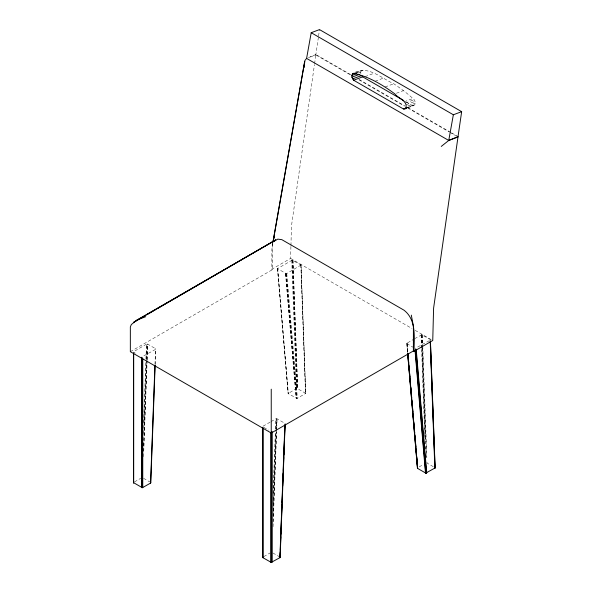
<?xml version="1.0" encoding="UTF-8"?>
<svg xmlns="http://www.w3.org/2000/svg" width="592" height="592" viewBox="0 0 592 592"><rect width="100%" height="100%" fill="white"/><g stroke="black" fill="none" stroke-linecap="round" stroke-linejoin="round"><path stroke-width="0.44" stroke-dasharray="2.96 2.22" d="M301.062 265.024L286.38 273.763L277.485 268.627L292.167 260.154L301.062 265.024L305.746 393.399L296.999 398.446L288.112 393.576L277.485 268.627M305.746 393.399L296.858 388.263L288.112 393.576M407.607 352.736L406.822 343.301L414.082 339.016M272.779 243.031L271.883 249.543L271.861 269.256L290.605 258.43L290.924 246.435M290.946 245.51L291.449 226.129L314.47 64.565M143.575 422.533L145.817 362.6M145.95 358.907L146.505 344.152L147.756 344.152L155.755 348.829L155.563 349.384L141.902 356.909M143.56 433.462L146.209 362.467M146.35 358.774L146.897 344.026M143.567 445.45L146.735 360.617M146.772 359.699L147.356 344.026M143.575 451.037L146.949 360.669M146.986 359.751L147.571 344.07M143.553 456.647L147.134 360.75M147.171 359.832L147.756 344.152M154.978 364.339L155.563 348.666M155.171 364.502L155.755 348.829M273.045 493.513L275.428 429.888M275.458 428.971L275.842 418.825L277.093 418.825L284.9 423.332M273.067 503.526L275.717 432.523M275.857 428.837L276.235 418.692M273.075 515.514L276.212 431.605M276.249 430.68L276.693 418.692M273.045 522.018L276.427 431.657M276.457 430.732L276.908 418.744M273.06 526.71L276.605 431.738M276.745 428.046L277.093 418.825M314.596 63.655L315.899 54.523L351.034 74.814M315.899 54.523L308.291 57.69L315.825 54.945L318.459 36.845M318.592 35.934L319.51 29.6M130.344 351.685L272.49 269.619L272.601 244.082M272.461 244.844L272.816 243.157M408.066 107.714L413.808 105.568L414.792 104.703C415.569 103.052 415.133 101.188 414.208 99.7C407.888 93.773 400.932 88.578 393.747 83.746C381.529 78.396 367.203 64.424 353.461 73.26M360.876 73.837L360.78 72.113L361.283 70.722L362.289 69.96M430.169 340.185L430.169 339.468L421.733 334.806L414.859 338.565M146.505 344.152L133.466 351.781L135.257 353.172M134.48 481.918L140.726 478.306M263.033 426.218L270.233 422.059M271.04 421.6L275.842 418.825M429.385 340.637L415.147 348.414M263.81 556.584L270.063 552.98M419.151 466.903L423.583 464.343M356.443 72.527L361.283 70.722M355.57 72.986L363.577 69.997M358.345 73.023L360.78 72.113M364.975 76.664L373.7 73.401M375.106 81.245L383.786 77.996M385.066 86.994L393.747 83.746M396.374 93.27L403.507 90.598M404.173 101.787L412.979 98.494M405.387 102.993L414.208 99.7M406.156 104.703L415.022 101.395M407.94 105.924L415.236 103.193M405.816 108.055L414.792 104.703M407.555 107.448L413.808 105.568M406.171 101.95L412.491 105.598M359.018 79.424L404.536 105.702M407.733 107.544L450.852 132.445M451.652 132.904L458.045 136.589M315.825 54.945L350.96 75.228M358.944 79.839L404.462 106.123M407.659 107.966L449.18 131.942M449.979 132.401L456.365 136.086M290.605 258.43L411.988 328.516M415.184 330.358L431.154 339.579M406.822 343.567L414.082 347.852M271.861 269.256L272.49 269.619M433.292 466.674L427.047 463.07L426.98 461.227M263.81 427.394L268.502 430.095M143.538 478.306L149.783 481.918M272.875 552.98L279.121 556.584M407.052 343.071L407.836 352.24M407.052 343.797L407.755 352.048M406.822 343.301L407.681 353.387M286.78 273.63L297.399 398.312M286.38 273.763L296.999 398.446M285.921 273.763L296.54 398.446M285.707 273.711L296.333 398.394M285.529 273.63L296.148 398.312M277.715 268.398L288.334 393.806M277.574 269.02L288.193 393.702M422.362 334.954L422.732 345.092M422.762 346.017L426.839 457.535M422.074 334.843L422.51 346.831M422.547 347.748L426.558 457.424M421.733 334.806L422.17 346.786M422.207 347.711L425.914 449.091M421.393 334.843L425.241 439.915M425.507 447.286L425.574 449.128M421.112 334.954L421.578 347.859M421.615 348.784L424.716 433.573M424.753 434.498L424.952 440.026M300.973 264.898L305.657 393.014M300.832 264.794L305.516 393.628M293.025 260.288L297.709 388.396M292.84 260.206L297.524 388.315M292.626 260.154L297.31 388.263M292.167 260.154L296.858 388.263M291.775 260.288L296.459 388.396"/><path stroke-width="0.89" d="M150.76 482.532L150.568 483.087L142.361 487.727L133.466 482.598M285.129 423.828L280.127 557.531L271.24 562.4L263.033 557.76L263.033 557.035M271.24 389.181L271.24 562.4M280.127 557.531L279.905 557.035M157.22 308.654L275.798 239.93L136.996 320.013L131.335 324.549L130.344 326.932L130.344 351.685L271.24 433.026L413.386 350.96L413.408 326.222L411.314 315.122M430.428 341.473L435.113 467.939L425.766 473.097L417.53 468.376L417.286 463.173M150.568 483.087L154.941 365.264M150.76 482.924L155.134 365.427M279.905 557.76L284.863 424.982M280.046 557.146L280.216 552.536M280.319 549.768L280.8 536.855M280.904 534.088L281.422 520.257M281.489 518.414L282.007 504.584M282.073 502.741L282.591 488.911M282.695 486.143L283.176 473.23M283.279 470.47L283.768 457.557M283.871 454.789L284.389 440.959M284.456 439.116L284.937 426.21M304.066 67.673L304.873 60.554L306.597 58.393L311.207 32.701L319.51 29.6L461.656 111.666L457.964 137.011L448.743 140.459L441.255 146.431M272.927 242.261L304.71 61.435M304.577 62.13L273.223 240.818L274.385 236.593M306.597 58.393L448.743 140.459L453.354 114.767L461.656 111.666M351.848 75.45L352.41 74.037L353.461 73.26C368.616 76.501 382.417 84.678 394.79 93.862C398.002 98.272 408.251 101.047 405.816 108.055L404.78 108.943L403.441 108.98L353.631 80.223L351.892 77.197L351.848 75.45L356.717 73.63M273.911 241.373L277.803 239.124L281.859 239.671L404.01 310.193C416.539 319.843 414.23 337.573 414.008 351.322L413.386 350.96M141.333 317.86L133.348 322.492L141.303 317.874M142.931 316.935L145.321 315.543M146.92 314.618L275.487 240.056M142.894 316.957L155.629 309.572M414.008 351.322L432.752 340.496L433.596 308.195L458.045 136.589L448.743 140.459M136.996 320.013L145.706 316.705M352.41 74.037L354.83 73.134M351.892 77.197L359.24 74.451M352.529 78.914L361.557 75.539L362.681 76.842L403.796 100.581M353.631 80.223L362.681 76.842M403.441 108.98L406.734 107.751M404.78 108.943L406.423 108.329M311.207 32.701L453.354 114.767M416.191 349.221L426.736 472.986M415.902 349.332L426.447 473.097M415.643 350.286L426.107 473.134M415.303 350.249L425.766 473.097M415.014 350.138L425.485 472.986M407.992 354.075L408.147 355.903M408.384 358.656L408.769 363.244M409.005 365.989L409.398 370.577M409.634 373.323L409.945 376.993M410.256 380.656L410.567 384.326M410.804 387.079L411.114 390.742M411.425 394.413L411.736 398.076M411.973 400.828L412.365 405.416M412.602 408.162L412.913 411.832M413.142 414.578L413.534 419.166M413.771 421.918L414.082 425.581M414.393 429.252L414.711 432.915M414.94 435.668L415.251 439.338M415.488 442.083L415.88 446.671M416.117 449.417L416.502 454.005M416.738 456.75L417.049 460.421M407.91 353.875L417.671 468.479M407.681 353.387L417.53 468.376M407.681 353.653L417.441 468.25M430.391 340.94L435.046 468.131M430.199 341.11L434.854 468.294M272.091 431.45L272.091 562.267M271.698 432.508L271.698 562.4M270.84 432.375L270.84 562.267M263.033 427.861L263.033 557.76M262.804 427.372L262.804 557.531M142.753 358.626L142.753 487.593M142.361 357.834L142.361 487.727M141.902 357.834L141.902 487.727M141.51 357.701L141.51 487.593M133.696 353.195L133.696 483.087M133.466 352.699L133.466 482.857"/></g></svg>
